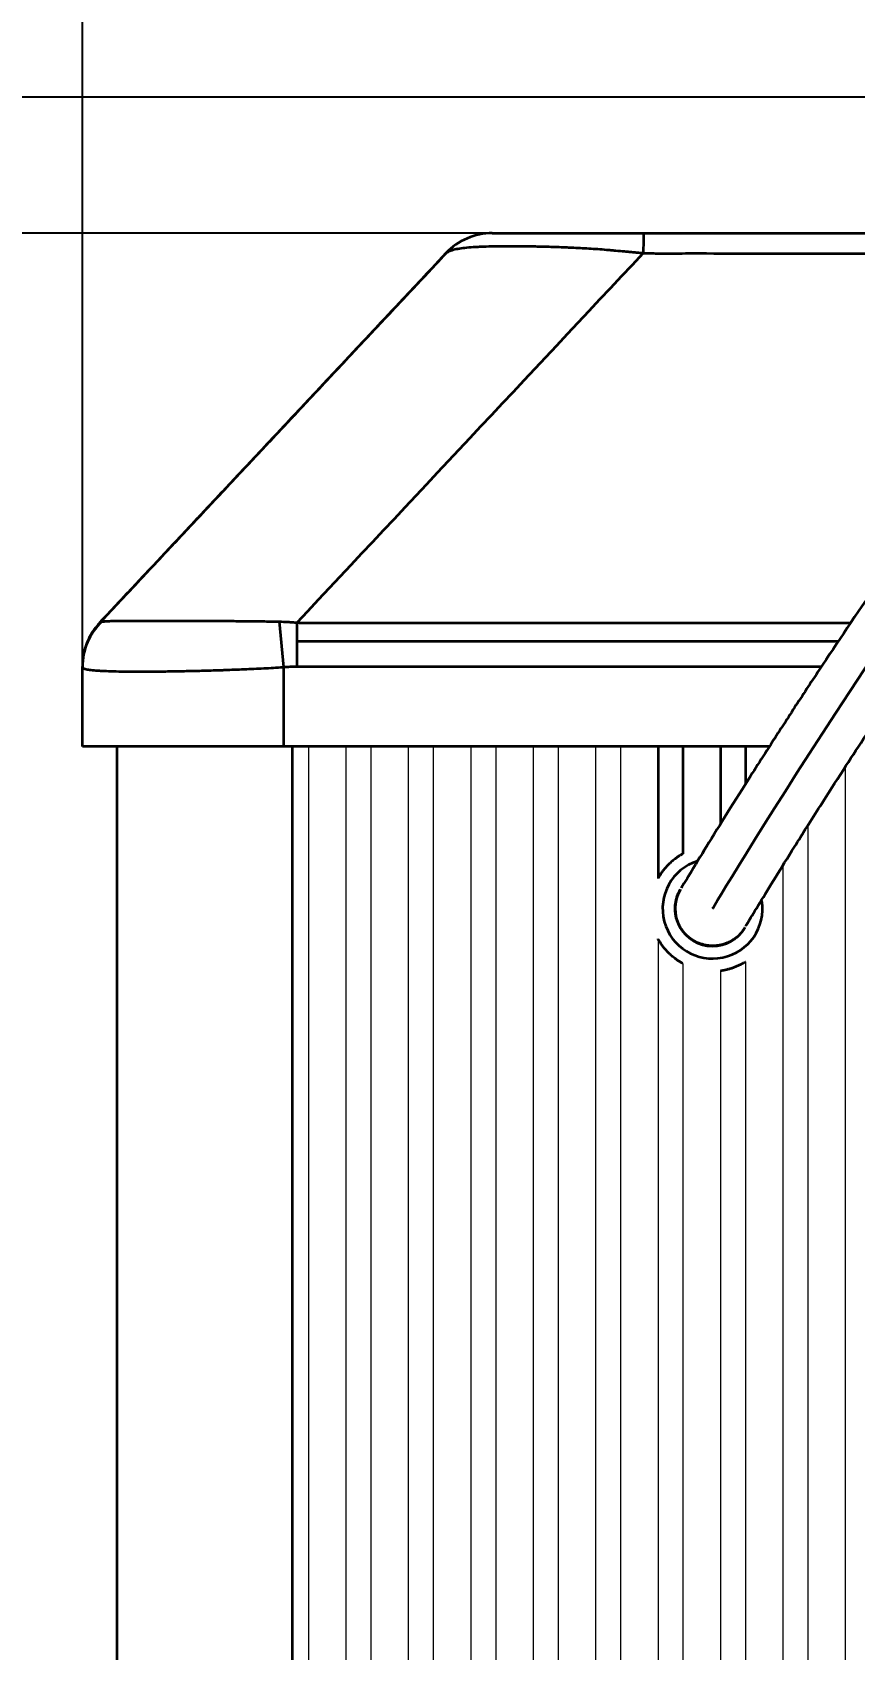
# Model space of a CAD drawing. Header units: millimetres. Extents: x 101 to 1819, y 134 to 1482.
# Drawn here: x 262.9 to 328.7, y 1225.8 to 1355.3 of the extents above; entities that cross this region are included whole.
import ezdxf

# ---------------------------------------------------------------- set-up
doc = ezdxf.new("R2010")
doc.units = ezdxf.units.MM
doc.layers.add('1', color=7, linetype='Continuous', lineweight=18)
doc.layers.add('尺寸线层', color=3, linetype='Continuous', lineweight=18)
doc.styles.add('HZ', font='', dxfattribs={"width": 0.8})
doc.styles.get('HZ').set_extended_font_data('宋体')
doc.dimstyles.new('JP20', dxfattribs={"dimtxt": 20, "dimasz": 18, "dimexe": 0.18, "dimexo": 0.0625, "dimgap": 0.09, "dimtad": 1, "dimdec": 1, "dimzin": 12, "dimdsep": 46, "dimtxsty": 'HZ', "dimcen": 0.09, "dimdle": 36, "dimclrd": 136, "dimclre": 4, "dimclrt": 6, "dimadec": 0, "dimazin": 0, "dimtfac": 1, "dimtdec": 1, "dimtmove": 0, "dimatfit": 3, "dimfxl": 1, "dimtolj": 1, "dimarcsym": 0})

# ---------------------------------------------------------------- blocks, each defined once
blk = doc.blocks.new('*X9')
at = {"layer": 'Defpoints', "color": 0}
for p in [(501.09, 1418.82), (266.89, 1298.1), (501.09, 1298.1)]:
    blk.add_point(p, dxfattribs=at)
at = {"layer": '尺寸线层', "color": 4, "linetype": 'Continuous', "lineweight": -2}
for p, q in [((266.89, 1298.16), (266.89, 1419)), ((501.09, 1298.16), (501.09, 1419))]:
    blk.add_line(p, q, dxfattribs=at)
at = {"layer": '尺寸线层', "color": 136, "linetype": 'Continuous', "lineweight": -2}
blk.add_line((284.89, 1418.82), (483.09, 1418.82), dxfattribs=at)
at = {"layer": '尺寸线层', "color": 136}
for points in [[(284.89, 1421.82), (284.89, 1415.82), (266.89, 1418.82)], [(483.09, 1415.82), (483.09, 1421.82), (501.09, 1418.82)]]:
    blk.add_solid(points, dxfattribs=at)
at = {"layer": '尺寸线层', "color": 6, "insert": (383.99, 1428.91), "char_height": 20, "attachment_point": 5, "style": 'HZ', "bg_fill": 3, "box_fill_scale": 1.1, "bg_fill_color": 256, "bg_fill_true_color": 13158600, "bg_fill_transparency": 0}
blk.add_mtext('\\A1;234', dxfattribs=at)
blk = doc.blocks.new('*X10')
at = {"layer": 'Defpoints', "color": 0}
for p in [(391.99, 1350.1), (123.92, 893.1), (310.86, 893.1)]:
    blk.add_point(p, dxfattribs=at)
at = {"layer": '尺寸线层', "color": 4, "linetype": 'Continuous', "lineweight": -2}
for p, q in [((391.93, 1350.1), (123.74, 1350.1)), ((310.79, 893.1), (123.74, 893.1))]:
    blk.add_line(p, q, dxfattribs=at)
at = {"layer": '尺寸线层', "color": 136, "linetype": 'Continuous', "lineweight": -2}
blk.add_line((123.92, 1332.1), (123.92, 911.1), dxfattribs=at)
at = {"layer": '尺寸线层', "color": 136}
for points in [[(126.92, 1332.1), (120.92, 1332.1), (123.92, 1350.1)], [(120.92, 911.1), (126.92, 911.1), (123.92, 893.1)]]:
    blk.add_solid(points, dxfattribs=at)
at = {"layer": '尺寸线层', "color": 6, "insert": (113.83, 1121.6), "char_height": 20, "attachment_point": 5, "rotation": 90, "style": 'HZ', "bg_fill": 3, "box_fill_scale": 1.1, "bg_fill_color": 256, "bg_fill_true_color": 13158600, "bg_fill_transparency": 0}
blk.add_mtext('\\A1;457', dxfattribs=at)
blk = doc.blocks.new('*X12')
at = {"layer": 'Defpoints', "color": 0}
for p in [(167.38, 1339.2), (299.72, 1339.2), (270.45, 925.1)]:
    blk.add_point(p, dxfattribs=at)
at = {"layer": '尺寸线层', "color": 4, "linetype": 'Continuous', "lineweight": -2}
for p, q in [((299.66, 1339.2), (167.2, 1339.2)), ((270.39, 925.1), (167.2, 925.1))]:
    blk.add_line(p, q, dxfattribs=at)
at = {"layer": '尺寸线层', "color": 136, "linetype": 'Continuous', "lineweight": -2}
blk.add_line((167.38, 943.1), (167.38, 1321.2), dxfattribs=at)
at = {"layer": '尺寸线层', "color": 136}
for points in [[(170.38, 1321.2), (164.38, 1321.2), (167.38, 1339.2)], [(164.38, 943.1), (170.38, 943.1), (167.38, 925.1)]]:
    blk.add_solid(points, dxfattribs=at)
at = {"layer": '尺寸线层', "color": 6, "insert": (157.29, 1132.15), "char_height": 20, "attachment_point": 5, "rotation": 90, "style": 'HZ', "bg_fill": 3, "box_fill_scale": 1.1, "bg_fill_color": 256, "bg_fill_true_color": 13158600, "bg_fill_transparency": 0}
blk.add_mtext('\\A1;414', dxfattribs=at)

msp = doc.modelspace()

# ---------------------------------------------------------------- linework, layer by layer
at = {"layer": '1', "color": 0, "linetype": 'Continuous', "lineweight": 35}
for p, q in [((282.64, 1308.1), (282.99, 1304.46)), ((284.1, 1304.51), (284.08, 1308.02)), ((266.89, 1298.1), (266.89, 1304.51)), ((282.99, 1304.46), (282.99, 1298.1)), ((321.9, 1298.1), (266.89, 1298.1)), ((269.69, 926.74), (269.69, 1298.09)), ((312.99, 1298.1), (312.99, 1287.54)), ((314.99, 1298.1), (314.99, 1289.52)), ((317.99, 1298.1), (317.99, 1291.9)), ((319.99, 1298.1), (319.99, 1295.09))]:
    msp.add_line(p, q, dxfattribs=at)
at = {"layer": '1', "color": 0, "linetype": 'Continuous', "lineweight": 15}
for p, q in [((284.99, 1298.09), (284.99, 1007.45)), ((287.99, 1298.09), (287.99, 1007.92)), ((289.99, 1298.09), (289.99, 1008.18)), ((292.99, 1298.09), (292.99, 1008.48)), ((294.99, 1298.09), (294.99, 1008.64)), ((297.99, 1298.09), (297.99, 1008.78)), ((299.99, 1298.09), (299.99, 1008.83)), ((302.99, 1298.09), (302.99, 1008.8)), ((304.99, 1298.09), (304.99, 1008.74)), ((307.99, 1298.09), (307.99, 1008.54)), ((309.99, 1298.09), (309.99, 1008.36)), ((327.99, 1296.46), (327.99, 1004.72)), ((324.99, 1291.76), (324.99, 1005.58)), ((322.99, 1288.57), (322.99, 1006.11)), ((312.99, 1282.7), (312.99, 1008.01)), ((314.99, 1280.72), (314.99, 1007.71)), ((319.99, 1280.87), (319.99, 1006.79)), ((317.99, 1280.16), (317.99, 1007.2))]:
    msp.add_line(p, q, dxfattribs=at)
at = {"layer": '1', "color": 0, "linetype": 'Continuous', "lineweight": 35}
for radius, start, end in [(4, 107.7075, 8.9606), (3, 149.2876, 329.4723)]:
    msp.add_arc((317.36, 1285.12), radius, start, end, dxfattribs=at)
for centre, major_axis, ratio, start_param, end_param in [((299.72, 1334.1), (0, 5.1), 0.999987, 0, 0.815075), ((311.85, 1334.1), (0, -5.1), 0.01099, 3.141593, 3.95376), ((271.99, 1304.46), (5.1, 0), 0.995549, 2.339827, 3.141593), ((271.99, 1304.51), (5.1, 0), 0.999975, 2.385083, 3.141593)]:
    msp.add_ellipse(centre, major_axis=major_axis, ratio=ratio, start_param=start_param, end_param=end_param, dxfattribs=at)
for points, knots in [([(383.49, 1332.2), (383.51, 1334.02), (383.38, 1337.27), (382.86, 1341.65), (382.05, 1345.05), (381.02, 1347.63), (379.86, 1349.52), (378.29, 1351.28), (375.96, 1352.77), (372.72, 1353.3), (369.51, 1352.72), (366.49, 1351.43), (362.88, 1349.22), (358.71, 1345.83), (354.1, 1341.32), (349.69, 1336.45), (345.58, 1331.54), (340.94, 1325.64), (335.86, 1318.77), (330.55, 1311.19), (326.63, 1305.36), (323.87, 1301.15), (321.76, 1297.88), (319.71, 1294.65), (317.77, 1291.56), (316.18, 1288.97), (315.11, 1287.2), (314.86, 1286.79), (314.85, 1286.77)], [0, 0, 0, 0, 4.436314, 7.96597, 10.760429, 12.97632, 14.74118, 16.14591, 18.717652, 21.342999, 23.962734, 26.586245, 29.347587, 34.291494, 39.735092, 45.229636, 50.582948, 55.740788, 64.192543, 72.576958, 80.480357, 84.173427, 87.999423, 93.197478, 98.034955, 103.644756, 110.050172, 116.054051, 116.054051, 116.054051, 116.054051]), ([(320.01, 1283.71), (320.02, 1283.72), (320.2, 1284.02), (321.02, 1285.39), (322.3, 1287.47), (323.93, 1290.1), (325.78, 1293.03), (327.69, 1296.01), (330.03, 1299.61), (333.2, 1304.4), (337.55, 1310.76), (342.42, 1317.58), (347.74, 1324.66), (353.6, 1331.87), (359.63, 1338.49), (364.87, 1343.25), (368.81, 1345.88), (371.26, 1346.97), (372.9, 1347.18), (373.74, 1346.98), (374.34, 1346.67), (374.91, 1346.07), (375.5, 1345.16), (376.17, 1343.64), (376.87, 1341.07), (377.38, 1337.09), (377.52, 1334), (377.49, 1332.2)], [0, 0, 0, 0, 4.999966, 10.575746, 15.542935, 19.933097, 24.871271, 28.715773, 31.789432, 38.258922, 45.24456, 52.450395, 59.70459, 67.264917, 75.091864, 81.241803, 84.098084, 86.326163, 87.550396, 87.925594, 88.347719, 89.142588, 89.863822, 90.929437, 93.056745, 96.161803, 100.420141, 100.420141, 100.420141, 100.420141]), ([(299.72, 1339.2), (299.72, 1339.2), (299.74, 1339.2), (299.83, 1339.2), (299.89, 1339.2), (299.99, 1339.2), (300.02, 1339.2), (300.06, 1339.2), (300.08, 1339.2), (300.1, 1339.2), (300.16, 1339.2), (300.22, 1339.2), (300.4, 1339.2), (300.54, 1339.2), (300.85, 1339.2), (301.02, 1339.2), (301.31, 1339.2), (301.41, 1339.2), (301.56, 1339.2), (301.64, 1339.2), (301.72, 1339.2), (301.78, 1339.2), (301.8, 1339.2), (302.05, 1339.2), (302.53, 1339.2), (303.07, 1339.2), (303.38, 1339.2), (303.42, 1339.2), (303.49, 1339.2), (303.6, 1339.2), (303.85, 1339.2), (304.07, 1339.2), (304.53, 1339.2), (304.85, 1339.2), (305.5, 1339.2), (305.83, 1339.2), (306.35, 1339.2), (306.53, 1339.2), (306.75, 1339.2), (306.79, 1339.2), (306.88, 1339.2), (307.02, 1339.2), (307.15, 1339.2), (307.61, 1339.2), (307.98, 1339.2), (308.72, 1339.2), (309.1, 1339.2), (309.87, 1339.2), (310.26, 1339.2), (310.76, 1339.2), (310.86, 1339.2), (311.05, 1339.2), (311.35, 1339.2), (311.65, 1339.2), (311.85, 1339.2)], [0, 0, 0, 0, 0.758017, 0.758017, 1.516034, 1.516034, 1.705538, 1.80029, 1.80029, 1.895043, 1.895043, 2.274051, 2.274051, 3.032068, 3.032068, 3.790085, 3.790085, 4.169094, 4.169094, 4.358598, 4.45335, 4.45335, 4.548102, 4.548102, 5.306119, 6.064136, 6.064136, 6.158889, 6.158889, 6.253641, 6.443145, 6.822153, 6.822153, 7.58017, 7.58017, 8.338188, 8.338188, 8.717196, 8.717196, 8.811948, 8.811948, 8.9067, 9.096205, 9.096205, 9.854222, 9.854222, 10.612239, 10.612239, 11.370256, 11.370256, 11.55976, 11.55976, 11.749264, 12.128273, 12.128273, 12.128273, 12.128273]), ([(311.85, 1339.2), (312.23, 1339.2), (312.6, 1339.2), (313.35, 1339.2), (313.73, 1339.2), (314.86, 1339.2), (315.61, 1339.2), (317.86, 1339.2), (319.37, 1339.2), (323.87, 1339.2), (326.88, 1339.2), (332.89, 1339.2), (335.9, 1339.2), (341.91, 1339.2), (346.36, 1339.2), (350.81, 1339.2), (352.25, 1339.2)], [0, 0, 0, 0, 1.127332, 1.127332, 2.254664, 2.254664, 4.509329, 4.509329, 9.018658, 9.018658, 18.037315, 18.037315, 27.055973, 27.055973, 36.074631, 40.401332, 40.401332, 40.401332, 40.401332]), ([(296.01, 1337.59), (296.01, 1337.59), (296.01, 1337.59), (296.01, 1337.6), (296.02, 1337.6), (296.02, 1337.61), (296.04, 1337.62), (296.06, 1337.64), (296.13, 1337.69), (296.24, 1337.75), (296.35, 1337.8), (296.44, 1337.83), (296.47, 1337.84), (296.53, 1337.86), (296.57, 1337.87), (296.67, 1337.9), (296.75, 1337.92), (296.91, 1337.95), (297, 1337.96), (297.27, 1338.01), (297.47, 1338.03), (297.91, 1338.07), (298.14, 1338.09), (298.53, 1338.11), (298.66, 1338.12), (298.93, 1338.13), (299.07, 1338.13), (299.51, 1338.15), (299.82, 1338.16), (300.47, 1338.16), (300.81, 1338.17), (301.21, 1338.17), (301.26, 1338.17), (301.35, 1338.17), (301.49, 1338.17), (301.81, 1338.16), (302.09, 1338.16), (302.67, 1338.16), (303.06, 1338.15), (303.88, 1338.13), (304.3, 1338.12), (304.95, 1338.1), (305.17, 1338.09), (305.5, 1338.07), (305.61, 1338.07), (305.84, 1338.06), (305.95, 1338.06), (306.52, 1338.03), (306.97, 1338.01), (307.91, 1337.95), (308.38, 1337.92), (308.92, 1337.87), (308.98, 1337.87), (309.1, 1337.86), (309.28, 1337.84), (309.7, 1337.8), (310.07, 1337.77), (310.44, 1337.74), (310.56, 1337.72), (310.81, 1337.7), (311.06, 1337.68), (311.37, 1337.65), (311.59, 1337.63), (311.7, 1337.61), (311.75, 1337.61), (311.78, 1337.61), (311.79, 1337.61), (311.8, 1337.6), (311.81, 1337.6), (311.81, 1337.6)], [0, 0, 0, 0, 0.015536, 0.015536, 0.031072, 0.062144, 0.124289, 0.248578, 0.497155, 0.994311, 1.491466, 1.491466, 1.740044, 1.740044, 1.988622, 1.988622, 2.485777, 2.485777, 2.982933, 2.982933, 3.977244, 3.977244, 4.971554, 4.971554, 5.46871, 5.46871, 5.965865, 5.965865, 6.960176, 6.960176, 7.954487, 7.954487, 8.078776, 8.078776, 8.203065, 8.451642, 8.948798, 8.948798, 9.943109, 9.943109, 10.93742, 10.93742, 11.434575, 11.434575, 11.683153, 11.683153, 11.931731, 11.931731, 12.926041, 12.926041, 13.920352, 13.920352, 14.044641, 14.044641, 14.16893, 14.417508, 14.914663, 14.914663, 15.163241, 15.163241, 15.411819, 15.660396, 15.784685, 15.84683, 15.877902, 15.893438, 15.901206, 15.901206, 15.908974, 15.908974, 15.908974, 15.908974]), ([(311.81, 1337.6), (311.86, 1337.6), (311.9, 1337.6), (312, 1337.6), (312.14, 1337.59), (312.47, 1337.59), (312.94, 1337.58), (313.31, 1337.58), (313.69, 1337.58), (313.88, 1337.58), (314.82, 1337.58), (315.57, 1337.59), (317.82, 1337.58), (319.33, 1337.58), (323.84, 1337.58), (326.85, 1337.58), (332.86, 1337.58), (335.87, 1337.58), (341.89, 1337.58), (344.89, 1337.58), (348.86, 1337.58), (349.82, 1337.58), (350.78, 1337.58)], [0, 0, 0, 0, 0.140987, 0.140987, 0.281973, 0.563946, 1.127892, 1.691838, 1.691838, 2.255784, 2.255784, 4.511569, 4.511569, 9.023137, 9.023137, 18.046275, 18.046275, 27.069412, 27.069412, 36.09255, 36.09255, 38.973187, 38.973187, 38.973187, 38.973187]), ([(268.28, 1308.01), (268.28, 1308.01), (268.28, 1308.01), (268.28, 1308.01), (268.28, 1308.02), (268.28, 1308.02), (268.28, 1308.02), (268.28, 1308.02), (268.29, 1308.02), (268.29, 1308.03), (268.3, 1308.04), (268.33, 1308.06), (268.35, 1308.07), (268.39, 1308.09), (268.41, 1308.1), (268.44, 1308.1)], [0, 0, 0, 0, 0.000184, 0.000184, 0.000368, 0.000736, 0.001472, 0.002944, 0.005888, 0.0117759, 0.0235519, 0.0471037, 0.0942075, 0.0942075, 0.1884149, 0.1884149, 0.1884149, 0.1884149]), ([(268.44, 1308.1), (268.49, 1308.11), (268.56, 1308.12), (268.67, 1308.12), (268.69, 1308.13), (268.74, 1308.13), (268.82, 1308.13), (268.91, 1308.14), (269.09, 1308.15), (269.23, 1308.15), (269.47, 1308.16), (269.56, 1308.16), (269.74, 1308.16), (269.92, 1308.17), (270.13, 1308.17), (270.28, 1308.17), (270.34, 1308.17), (270.45, 1308.17), (270.51, 1308.17), (270.79, 1308.17), (271.04, 1308.17), (271.55, 1308.17), (271.83, 1308.17), (272.41, 1308.17), (272.71, 1308.17), (273.36, 1308.17), (273.69, 1308.17), (274.13, 1308.17), (274.21, 1308.17), (274.39, 1308.17), (274.48, 1308.17), (274.75, 1308.17), (274.93, 1308.17), (275.49, 1308.17), (275.87, 1308.17), (276.64, 1308.17), (277.04, 1308.17), (277.65, 1308.16), (277.86, 1308.16), (278.17, 1308.16), (278.28, 1308.16), (278.49, 1308.16), (278.59, 1308.16), (279.12, 1308.15), (279.55, 1308.14), (280.42, 1308.13), (280.86, 1308.13), (281.74, 1308.12), (282.19, 1308.11), (282.64, 1308.1)], [0, 0, 0, 0, 0.887651, 0.887651, 1.109563, 1.109563, 1.331476, 1.775301, 1.775301, 2.662952, 2.662952, 3.106777, 3.106777, 3.550602, 3.994428, 3.994428, 4.21634, 4.21634, 4.438253, 4.438253, 5.325903, 5.325903, 6.213554, 6.213554, 7.101204, 7.101204, 7.988855, 7.988855, 8.210768, 8.210768, 8.43268, 8.43268, 8.876506, 8.876506, 9.764156, 9.764156, 10.651807, 10.651807, 11.095632, 11.095632, 11.317545, 11.317545, 11.539457, 11.539457, 12.427108, 12.427108, 13.314758, 13.314758, 14.202409, 14.202409, 14.202409, 14.202409]), ([(282.64, 1308.1), (282.88, 1308.1), (283.12, 1308.09), (283.48, 1308.07), (283.66, 1308.06), (283.87, 1308.04), (283.97, 1308.03), (284.02, 1308.02), (284.05, 1308.02), (284.06, 1308.02), (284.07, 1308.02), (284.07, 1308.02), (284.07, 1308.02), (284.08, 1308.02)], [0, 0, 0, 0, 0.718464, 0.718464, 1.077695, 1.257311, 1.347119, 1.392023, 1.414475, 1.425701, 1.431314, 1.431314, 1.436927, 1.436927, 1.436927, 1.436927]), ([(284.08, 1308.02), (284.21, 1308.02), (284.34, 1308.01), (284.6, 1308.01), (284.99, 1308), (285.64, 1308), (286.16, 1307.99), (286.68, 1307.99), (286.94, 1307.99), (288.24, 1308), (289.28, 1308), (292.4, 1308.01), (294.48, 1308), (300.73, 1308), (304.89, 1308), (313.22, 1308), (317.38, 1308), (323.84, 1308), (326.13, 1308), (328.42, 1308)], [0, 0, 0, 0, 0.390288, 0.390288, 0.780576, 1.561151, 2.341727, 2.341727, 3.122302, 3.122302, 6.244604, 6.244604, 12.489209, 12.489209, 24.978417, 24.978417, 37.467626, 37.467626, 44.349179, 44.349179, 44.349179, 44.349179]), ([(284.09, 1306.53), (284.7, 1306.53), (285.3, 1306.53), (287.52, 1306.52), (289.12, 1306.53), (292.34, 1306.53), (293.94, 1306.53), (301.98, 1306.53), (308.4, 1306.53), (319.03, 1306.53), (323.23, 1306.53), (327.43, 1306.53)], [0, 0, 0, 0, 1.823294, 1.823294, 6.642649, 6.642649, 11.462003, 11.462003, 30.739422, 30.739422, 43.339977, 43.339977, 43.339977, 43.339977]), ([(266.89, 1304.46), (266.89, 1304.42), (266.91, 1304.39), (266.97, 1304.36), (266.98, 1304.36), (266.99, 1304.35), (267, 1304.35), (267.03, 1304.34), (267.08, 1304.32), (267.15, 1304.3), (267.3, 1304.27), (267.43, 1304.25), (267.73, 1304.21), (267.91, 1304.2), (268.21, 1304.18), (268.32, 1304.17), (268.46, 1304.16), (268.49, 1304.16), (268.55, 1304.16), (268.64, 1304.15), (268.73, 1304.15), (269.04, 1304.14), (269.31, 1304.13), (269.89, 1304.11), (270.2, 1304.11), (270.87, 1304.1), (271.22, 1304.1), (271.79, 1304.1), (271.98, 1304.1), (272.37, 1304.1), (272.57, 1304.1), (272.88, 1304.11), (273.04, 1304.11), (273.19, 1304.11), (273.3, 1304.11), (273.35, 1304.11), (273.62, 1304.12), (273.84, 1304.12), (274.49, 1304.13), (274.94, 1304.14), (275.87, 1304.16), (276.34, 1304.17), (277.07, 1304.19), (277.32, 1304.2), (277.69, 1304.21), (277.81, 1304.21), (278.07, 1304.22), (278.19, 1304.23), (278.83, 1304.25), (279.34, 1304.27), (280.37, 1304.31), (280.89, 1304.34), (281.93, 1304.39), (282.46, 1304.42), (282.99, 1304.46)], [0, 0, 0, 0, 1.010901, 1.010901, 1.137264, 1.137264, 1.263627, 1.263627, 1.516352, 2.021802, 2.021802, 3.032704, 3.032704, 4.043605, 4.043605, 4.549055, 4.549055, 4.675418, 4.675418, 4.801781, 5.054506, 5.054506, 6.065407, 6.065407, 7.076308, 7.076308, 8.08721, 8.08721, 8.59266, 8.59266, 9.098111, 9.098111, 9.350836, 9.477199, 9.477199, 9.603561, 9.603561, 10.109012, 10.109012, 11.119913, 11.119913, 12.130815, 12.130815, 12.636265, 12.636265, 12.88899, 12.88899, 13.141716, 13.141716, 14.152617, 14.152617, 15.163518, 15.163518, 16.174419, 16.174419, 16.174419, 16.174419]), ([(282.99, 1304.46), (283.17, 1304.47), (283.36, 1304.49), (283.73, 1304.51), (283.92, 1304.51), (284.1, 1304.51)], [0, 0, 0, 0, 0.558488, 0.558488, 1.116976, 1.116976, 1.116976, 1.116976]), ([(284.1, 1304.51), (284.62, 1304.52), (285.14, 1304.52), (286.18, 1304.51), (286.7, 1304.51), (288.27, 1304.51), (289.31, 1304.51), (292.43, 1304.52), (294.51, 1304.52), (300.75, 1304.51), (304.91, 1304.51), (313.24, 1304.51), (317.4, 1304.51), (323.07, 1304.51), (324.58, 1304.51), (326.09, 1304.51)], [0, 0, 0, 0, 1.56082, 1.56082, 3.121639, 3.121639, 6.243279, 6.243279, 12.486558, 12.486558, 24.973115, 24.973115, 37.459673, 37.459673, 41.982928, 41.982928, 41.982928, 41.982928]), ([(319.95, 1283.61), (319.9, 1283.52), (319.8, 1283.36), (319.67, 1283.21), (319.57, 1283.1), (319.54, 1283.06), (319.47, 1282.99), (319.44, 1282.95), (319.33, 1282.85), (319.18, 1282.73), (318.93, 1282.56), (318.76, 1282.47), (318.65, 1282.41), (318.63, 1282.4), (318.58, 1282.38), (318.51, 1282.35), (318.45, 1282.33), (318.31, 1282.27), (318.12, 1282.22), (317.93, 1282.18), (317.78, 1282.15), (317.73, 1282.15), (317.66, 1282.14), (317.64, 1282.14), (317.59, 1282.13), (317.46, 1282.12), (317.24, 1282.12), (317.05, 1282.14), (316.85, 1282.17), (316.76, 1282.18), (316.61, 1282.22), (316.56, 1282.23), (316.47, 1282.26), (316.42, 1282.27), (316.28, 1282.32), (316.1, 1282.4), (315.93, 1282.49), (315.8, 1282.56), (315.76, 1282.59), (315.67, 1282.64), (315.63, 1282.67), (315.51, 1282.76), (315.44, 1282.82), (315.33, 1282.92), (315.29, 1282.95), (315.24, 1283.01), (315.22, 1283.02), (315.19, 1283.06), (315.1, 1283.15), (314.96, 1283.32), (314.8, 1283.56), (314.7, 1283.74), (314.62, 1283.91), (314.58, 1284.01), (314.51, 1284.19), (314.45, 1284.38), (314.41, 1284.57), (314.39, 1284.69), (314.39, 1284.72), (314.38, 1284.76), (314.38, 1284.79), (314.37, 1284.86), (314.37, 1284.91), (314.36, 1285.06), (314.36, 1285.26), (314.38, 1285.45), (314.4, 1285.6), (314.41, 1285.67), (314.43, 1285.74), (314.44, 1285.79), (314.44, 1285.82), (314.47, 1285.94), (314.53, 1286.12), (314.64, 1286.4), (314.73, 1286.57), (314.78, 1286.65)], [0, 0, 0, 0, 0.295098, 0.590195, 0.590195, 0.737744, 0.737744, 0.885293, 0.885293, 1.18039, 1.475488, 1.770586, 1.770586, 1.84436, 1.84436, 1.918134, 2.065683, 2.065683, 2.360781, 2.655878, 2.655878, 2.803427, 2.803427, 2.877202, 2.877202, 2.950976, 3.246074, 3.541171, 3.541171, 3.836269, 3.836269, 3.983818, 3.983818, 4.131366, 4.131366, 4.426464, 4.721562, 4.721562, 4.86911, 4.86911, 5.016659, 5.016659, 5.311757, 5.311757, 5.459306, 5.459306, 5.53308, 5.53308, 5.606854, 5.901952, 6.19705, 6.492147, 6.492147, 6.787245, 6.787245, 7.082342, 7.37744, 7.37744, 7.451214, 7.451214, 7.524989, 7.524989, 7.672538, 7.672538, 7.967635, 8.262733, 8.262733, 8.410282, 8.484056, 8.484056, 8.55783, 8.55783, 8.852928, 9.148026, 9.443123, 9.443123, 9.443123, 9.443123]), ([(319.95, 1283.61), (319.9, 1283.52), (319.79, 1283.36), (319.67, 1283.21), (319.57, 1283.1), (319.52, 1283.05), (319.47, 1282.99), (319.43, 1282.96), (319.42, 1282.94), (319.33, 1282.86), (319.17, 1282.73), (318.93, 1282.57), (318.76, 1282.48), (318.65, 1282.42), (318.63, 1282.41), (318.58, 1282.39), (318.56, 1282.38), (318.49, 1282.35), (318.45, 1282.34), (318.31, 1282.29), (318.12, 1282.23), (317.93, 1282.19), (317.78, 1282.17), (317.71, 1282.16), (317.64, 1282.15), (317.59, 1282.15), (317.56, 1282.14), (317.44, 1282.14), (317.24, 1282.14), (316.95, 1282.16), (316.76, 1282.2), (316.62, 1282.23), (316.57, 1282.25), (316.47, 1282.28), (316.43, 1282.29), (316.29, 1282.34), (316.11, 1282.41), (315.93, 1282.5), (315.81, 1282.58), (315.77, 1282.6), (315.68, 1282.66), (315.64, 1282.69), (315.52, 1282.77), (315.37, 1282.9), (315.16, 1283.1), (315.04, 1283.25), (314.96, 1283.35), (314.95, 1283.37), (314.92, 1283.41), (314.88, 1283.47), (314.84, 1283.53), (314.76, 1283.66), (314.67, 1283.83), (314.59, 1284.01), (314.54, 1284.15), (314.52, 1284.19), (314.5, 1284.27), (314.49, 1284.29), (314.48, 1284.34), (314.45, 1284.46), (314.4, 1284.67), (314.38, 1284.87), (314.37, 1285.06), (314.37, 1285.16), (314.38, 1285.28), (314.38, 1285.31), (314.38, 1285.36), (314.39, 1285.43), (314.39, 1285.5), (314.41, 1285.65), (314.45, 1285.84), (314.51, 1286.03), (314.55, 1286.17), (314.57, 1286.21), (314.61, 1286.3), (314.63, 1286.35), (314.69, 1286.48), (314.73, 1286.57), (314.78, 1286.65)], [0, 0, 0, 0, 0.293976, 0.587953, 0.587953, 0.734941, 0.808435, 0.808435, 0.881929, 0.881929, 1.175906, 1.469882, 1.763859, 1.763859, 1.837353, 1.837353, 1.910847, 1.910847, 2.057835, 2.057835, 2.351812, 2.645788, 2.645788, 2.792777, 2.866271, 2.866271, 2.939765, 2.939765, 3.233741, 3.527718, 3.821694, 3.821694, 3.968683, 3.968683, 4.115671, 4.115671, 4.409647, 4.703624, 4.703624, 4.850612, 4.850612, 4.9976, 4.9976, 5.291577, 5.585553, 5.87953, 5.87953, 5.953024, 5.953024, 6.026518, 6.173506, 6.173506, 6.467483, 6.761459, 6.761459, 6.908448, 6.908448, 6.981942, 6.981942, 7.055436, 7.349412, 7.643389, 7.643389, 7.937365, 7.937365, 8.01086, 8.01086, 8.084354, 8.231342, 8.231342, 8.525318, 8.819295, 8.819295, 8.966283, 8.966283, 9.113271, 9.113271, 9.407248, 9.407248, 9.407248, 9.407248]), ([(319.95, 1283.6), (319.95, 1283.6), (319.95, 1283.6), (319.95, 1283.6), (319.95, 1283.6), (319.95, 1283.6), (319.95, 1283.61), (319.95, 1283.61)], [0, 0, 0, 0, 0.00323717, 0.00323717, 0.00647434, 0.00647434, 0.01294868, 0.01294868, 0.01294868, 0.01294868])]:
    msp.add_open_spline(points, degree=3, knots=knots, dxfattribs=at)
for points, degree in [([(317.36, 1285.12), (317.36, 1285.12), (380.49, 1391.34), (380.49, 1332.2)], 3), ([(296, 1337.58), (268.27, 1308)], 1), ([(296.01, 1337.59), (286.77, 1327.73), (277.52, 1317.87), (268.28, 1308.01)], 3), ([(284.08, 1308.02), (293.32, 1317.88), (302.56, 1327.74), (311.81, 1337.6)], 3), ([(314.99, 1289.52), (314.36, 1289.18), (313.34, 1288.17), (312.99, 1287.54)], 2), ([(314.99, 1280.72), (314.36, 1281.06), (313.34, 1282.07), (312.99, 1282.7)], 2), ([(317.99, 1280.16), (318.52, 1280.23), (319.53, 1280.59), (319.99, 1280.87)], 2)]:
    msp.add_open_spline(points, degree=degree, dxfattribs=at)

# ---------------------------------------------------------------- next in the draw order: dimensions: what is measured, and where the dimension line sits
at = {"layer": '尺寸线层', "color": 0}
dim = msp.add_linear_dim(base=(501.09, 1418.82), p1=(266.89, 1298.1), p2=(501.09, 1298.1), dimstyle='JP20', override={"dimscale": 1, "dimdec": 0, "dimsah": 1, "dimtfill": 1, "dimtzin": 8}, dxfattribs=at)
dim.commit()
dim.dimension.update_dxf_attribs({"geometry": '*X9', "text_midpoint": (383.99, 1428.91)})

# ---------------------------------------------------------------- next in the draw order: dimensions: what is measured, and where the dimension line sits
dim = msp.add_linear_dim(base=(123.92, 893.1), p1=(391.99, 1350.1), p2=(310.86, 893.1), angle=90, dimstyle='JP20', override={"dimscale": 1, "dimsah": 1, "dimtfill": 1, "dimtzin": 8}, dxfattribs=at)
dim.commit()
dim.dimension.update_dxf_attribs({"geometry": '*X10', "text_midpoint": (113.83, 1121.6)})

# ---------------------------------------------------------------- next in the draw order: dimensions: what is measured, and where the dimension line sits
dim = msp.add_linear_dim(base=(167.38, 1339.2), p1=(270.45, 925.1), p2=(299.72, 1339.2), angle=90, dimstyle='JP20', override={"dimscale": 1, "dimdec": 0, "dimsah": 1, "dimtfill": 1, "dimtzin": 8}, dxfattribs=at)
dim.commit()
dim.dimension.update_dxf_attribs({"geometry": '*X12', "text_midpoint": (157.29, 1132.15)})

# ---------------------------------------------------------------- next in the draw order: linework, layer by layer
at = {"layer": '1', "color": 0, "linetype": 'Continuous', "lineweight": 35}
msp.add_line((283.69, 1298.09), (283.69, 926.74), dxfattribs=at)

doc.saveas('drawing.dxf')
